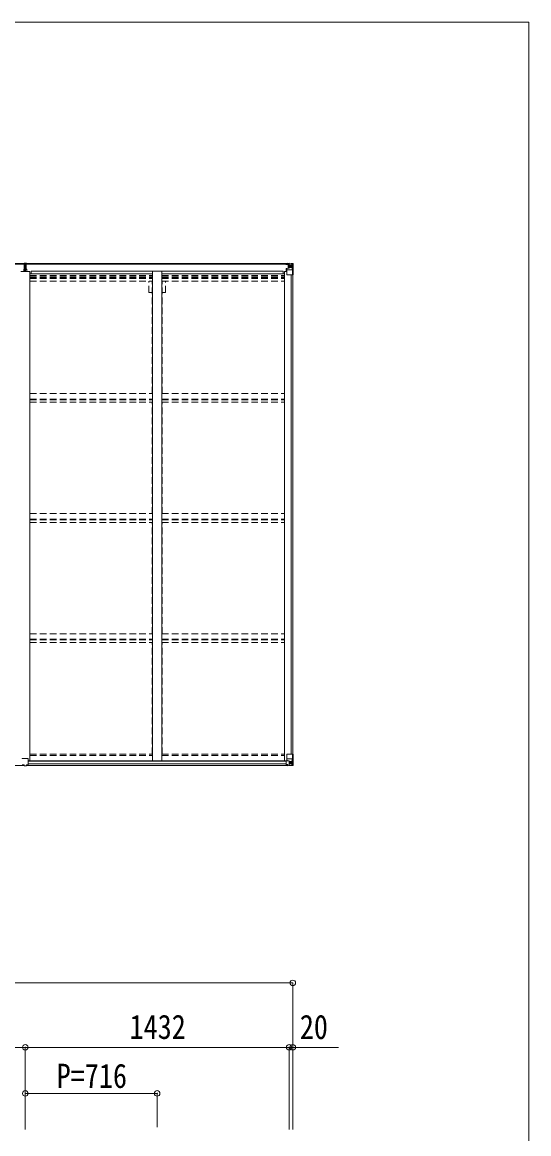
# Model space of a CAD drawing. Units: millimetres at full size, sheet at 1:30. Extents: x -8432 to 8432, y -5820 to 5820.
# Drawn here: x 5259 to 8008, y -214 to 5820 of the extents above; entities that cross this region are included whole.
import ezdxf
from ezdxf.enums import TextEntityAlignment as Align

# ---------------------------------------------------------------- set-up
doc = ezdxf.new("R2010")
doc.units = ezdxf.units.MM
doc.header["$LTSCALE"] = 30
doc.header["$PDMODE"] = 32
doc.header["$PDSIZE"] = 30
doc.linetypes.add('DASHED1', pattern=[1.8, 1.2, -0.6])
for name, color, linetype, lineweight in [('0-3_ELV2', 4, 'Continuous', 9), ('0-4_TABLE1', 6, 'Continuous', 9), ('0-6_OTH_LINE', 6, 'Continuous', 9), ('F-0_240', 7, 'Continuous', 9)]:
    doc.layers.add(name, color=color, linetype=linetype, lineweight=lineweight)
doc.styles.add('ＭＳ ゴシック', font='')
doc.styles.get('ＭＳ ゴシック').set_extended_font_data('MS Gothic')

msp = doc.modelspace()

# ---------------------------------------------------------------- linework, layer by layer
at = {"layer": '0-3_ELV2'}
for p, q in [((264.72, 4509.65), (5268.72, 4509.65)), ((264.72, 4507.5), (5268.72, 4507.5)), ((5250.22, 4467.52), (5300.22, 4467.52)), ((5281.72, 4509.65), (6705.72, 4509.65)), ((5281.72, 4507.5), (6705.72, 4507.5)), ((5300.22, 1811.42), (5300.22, 4467.52)), ((5307.72, 4469.36), (6674.72, 4469.36)), ((5307.72, 4453.85), (5307.72, 4469.36)), ((5966.22, 1811.42), (5966.22, 4469.36)), ((6016.22, 1811.42), (6016.22, 4469.36)), ((6674.72, 4453.85), (6674.72, 4469.36)), ((6682.22, 4467.53), (6695.22, 4467.53)), ((6682.22, 4467.53), (6682.22, 1811.42)), ((5300.22, 4453.85), (5966.22, 4453.85)), ((6016.22, 4453.85), (6682.22, 4453.85)), ((6717.52, 4448.88), (6717.52, 1847.44)), ((6727.22, 4448.88), (6727.22, 1847.44)), ((5291.72, 1811.42), (6702.48, 1811.42)), ((269.72, 1785.65), (5268.72, 1785.65)), ((5281.72, 1785.65), (6700.72, 1785.65)), ((5291.72, 1809.16), (6690.72, 1809.16)), ((5291.72, 1793.54), (6690.72, 1793.54))]:
    msp.add_line(p, q, dxfattribs=at)
at = {"layer": '0-3_ELV2', "linetype": 'DASHED1'}
for p, q in [((5300.22, 4445.45), (5966.22, 4445.45)), ((5300.22, 4437.25), (5966.22, 4437.25)), ((5300.22, 4433.32), (5966.22, 4433.32)), ((5300.22, 4428.24), (5966.22, 4428.24)), ((5300.22, 4415.24), (5966.22, 4415.24)), ((5946.02, 4353.65), (5946.02, 4415.24)), ((5963.72, 3804.12), (5963.72, 4415.24)), ((6016.22, 4445.45), (6682.22, 4445.45)), ((6016.22, 4437.25), (6682.22, 4437.25)), ((6016.22, 4433.32), (6682.22, 4433.32)), ((6016.22, 4428.24), (6682.22, 4428.24)), ((6016.22, 4415.24), (6682.22, 4415.24)), ((6018.72, 3804.12), (6018.72, 4415.24)), ((6036.42, 4353.65), (6036.42, 4415.24)), ((5946.02, 4353.65), (5963.72, 4353.65)), ((6018.72, 4353.65), (6036.42, 4353.65)), ((5300.22, 3804.12), (5966.22, 3804.12)), ((6016.22, 3804.12), (6682.19, 3804.12)), ((5300.22, 3774.39), (5966.22, 3774.39)), ((5300.22, 3769.84), (5966.22, 3769.84)), ((5300.22, 3756.83), (5966.22, 3756.83)), ((5963.72, 3152.34), (5963.72, 3756.83)), ((6016.22, 3774.39), (6682.19, 3774.39)), ((6016.22, 3769.84), (6682.19, 3769.84)), ((6016.22, 3756.83), (6682.19, 3756.83)), ((6018.72, 3152.34), (6018.72, 3756.83)), ((5300.22, 3152.46), (5966.22, 3152.46)), ((6016.22, 3152.46), (6682.19, 3152.46)), ((5300.22, 3122.73), (5966.22, 3122.73)), ((5300.22, 3118.18), (5966.22, 3118.18)), ((5300.22, 3105.17), (5966.22, 3105.17)), ((5963.72, 2500.68), (5963.72, 3103.97)), ((6016.22, 3122.73), (6682.19, 3122.73)), ((6016.22, 3118.18), (6682.19, 3118.18)), ((6016.22, 3105.17), (6682.19, 3105.17)), ((6018.72, 2500.68), (6018.72, 3103.97)), ((5300.22, 2500.8), (5966.22, 2500.8)), ((6016.22, 2500.8), (6682.19, 2500.8)), ((5300.22, 2471.07), (5966.22, 2471.07)), ((5300.22, 2466.52), (5966.22, 2466.52)), ((5300.22, 2453.51), (5966.22, 2453.51)), ((5963.72, 1847.59), (5963.72, 2452.31)), ((6016.22, 2471.07), (6682.19, 2471.07)), ((6016.22, 2466.52), (6682.19, 2466.52)), ((6016.22, 2453.51), (6682.19, 2453.51)), ((6018.72, 1847.59), (6018.72, 2452.31)), ((5300.22, 1847.59), (5966.22, 1847.59)), ((5300.22, 1839.25), (5966.22, 1839.25)), ((6016.22, 1847.59), (6682.22, 1847.59)), ((6016.22, 1839.25), (6682.22, 1839.25))]:
    msp.add_line(p, q, dxfattribs=at)
at = {"layer": '0-4_TABLE1'}
for p, q in [((5266.72, 4480.29), (5273.72, 4480.35)), ((5266.72, 4467.52), (5266.72, 4480.29)), ((5273.72, 4479.85), (5266.72, 4479.79)), ((5266.72, 4478.91), (5273.72, 4478.85)), ((5273.72, 4478.35), (5266.72, 4478.41)), ((5268.72, 4511.35), (5275.22, 4511.75)), ((5268.72, 4506.85), (5268.72, 4511.35)), ((5273.72, 4508.65), (5268.72, 4508.35)), ((5269.72, 4505.85), (5273.72, 4505.85)), ((5269.72, 4480.31), (5269.72, 4505.85)), ((5269.72, 4504.02), (5273.72, 4503.95)), ((5269.72, 4500.42), (5273.72, 4500.35)), ((5269.72, 4492.18), (5273.72, 4492.15)), ((5275.22, 4508.74), (5273.72, 4508.65)), ((5273.72, 4508.65), (5273.72, 4467.52)), ((5273.72, 4495.13), (5276.72, 4495.13)), ((5273.72, 4488.06), (5276.72, 4488.06)), ((5273.72, 4478.42), (5276.72, 4478.42)), ((5273.72, 4471.35), (5276.72, 4471.35)), ((5275.22, 4511.75), (5281.72, 4511.35)), ((5275.22, 4511.75), (5275.22, 4508.74)), ((5281.72, 4508.34), (5275.22, 4508.74)), ((5276.72, 4505.85), (5280.72, 4505.85)), ((5276.72, 4505.85), (5276.72, 4467.52)), ((5276.72, 4503.95), (5280.72, 4503.95)), ((5276.72, 4500.35), (5280.72, 4500.35)), ((5276.72, 4492.15), (5280.72, 4492.15)), ((5276.72, 4480.35), (5283.72, 4480.29)), ((5283.72, 4479.79), (5276.72, 4479.85)), ((5276.72, 4478.85), (5283.72, 4478.91)), ((5283.72, 4478.41), (5276.72, 4478.35)), ((5280.72, 4480.31), (5280.72, 4505.85)), ((5281.72, 4506.85), (5281.72, 4511.35)), ((5283.72, 4480.29), (5283.72, 4467.52)), ((6689.22, 4504.9), (6689.22, 4507.5)), ((6695.22, 4506.58), (6689.22, 4506.58)), ((6690.22, 4507.5), (6690.22, 4506.58)), ((6690.22, 4504.85), (6705.22, 4504.72)), ((6695.77, 4483.79), (6690.72, 4483.75)), ((6690.72, 4467.53), (6690.72, 4483.75)), ((6690.72, 4482.03), (6695.22, 4482)), ((6690.72, 4471.88), (6695.22, 4471.88)), ((6691.72, 4483.75), (6691.72, 4482.02)), ((6695.42, 4510.08), (6693.73, 4509.65)), ((6705.22, 4504.88), (6695.22, 4504.97)), ((6695.22, 4449.88), (6695.22, 4482.97)), ((6719.22, 4475.54), (6695.22, 4475.54)), ((6695.42, 4510.08), (6695.72, 4510.08)), ((6695.72, 4510.08), (6695.72, 4509.65)), ((6706.39, 4485.52), (6696.04, 4483.87)), ((6696.04, 4483.23), (6706.39, 4484.89)), ((6696.04, 4483.87), (6696.04, 4483.23)), ((6697.22, 4505.81), (6697.22, 4507.5)), ((6697.22, 4506.84), (6705.22, 4506.84)), ((6697.22, 4506.81), (6705.22, 4506.81)), ((6697.22, 4505.81), (6705.72, 4505.81)), ((6700.72, 4509.65), (6700.72, 4512.27)), ((6700.72, 4512.27), (6728.28, 4510.59)), ((6707.22, 4510.99), (6700.72, 4511.39)), ((6700.72, 4510.46), (6705.72, 4510.38)), ((6701.72, 4484.77), (6701.72, 4504.74)), ((6705.61, 4504.51), (6701.72, 4504.51)), ((6701.72, 4500.88), (6705.72, 4500.88)), ((6701.72, 4492.67), (6705.72, 4492.67)), ((6705.22, 4506.84), (6705.22, 4504.88)), ((6705.22, 4504.72), (6705.22, 4504.88)), ((6705.72, 4506.17), (6707.22, 4506.17)), ((6705.72, 4502.63), (6719.22, 4502.63)), ((6705.72, 4489.08), (6719.22, 4489.08)), ((6706.39, 4484.89), (6706.39, 4485.52)), ((6707.22, 4485.78), (6707.22, 4511.88)), ((6707.22, 4511.76), (6719.22, 4510.98)), ((6713.74, 4495.44), (6713.74, 4494.48)), ((6721.55, 4502.58), (6719.22, 4502.64)), ((6719.22, 4489.08), (6721.55, 4489.11)), ((6719.22, 4489.08), (6719.22, 4489.08)), ((6725.83, 4475.76), (6719.22, 4475.54)), ((6719.31, 4510.97), (6727.23, 4510.5)), ((6721.55, 4489.11), (6721.55, 4502.58)), ((6725.83, 4475.76), (6721.69, 4487.84)), ((6722.4, 4506.09), (6725.14, 4509.75)), ((6726.37, 4509.53), (6726.37, 4509.46)), ((6726.37, 4448.88), (6726.37, 4509.46)), ((6728.28, 4510.54), (6728.28, 4510.58)), ((6729.22, 4509.59), (6729.22, 4448.88)), ((6729.22, 4448.88), (6696.22, 4448.88)), ((5290.72, 1822.83), (5259.72, 1822.83)), ((5291.72, 1789.51), (5291.72, 1821.83)), ((6690.72, 1810.29), (6690.72, 1790.13)), ((6700.72, 1811.23), (6691.72, 1811.2)), ((6695.22, 1846.44), (6695.22, 1813.34)), ((6719.22, 1820.77), (6695.22, 1820.77)), ((6696.04, 1813.09), (6706.39, 1811.43)), ((6696.04, 1812.45), (6696.04, 1813.09)), ((6703.69, 1811.23), (6696.04, 1812.45)), ((6729.22, 1847.44), (6696.22, 1847.44)), ((6707.22, 1811.23), (6700.72, 1811.23)), ((6706.39, 1811.43), (6706.39, 1811.23)), ((6707.22, 1811.23), (6707.22, 1784.44)), ((6725.83, 1820.56), (6719.22, 1820.77)), ((6725.83, 1820.56), (6721.69, 1808.48)), ((6726.37, 1847.44), (6726.37, 1786.86)), ((6729.22, 1786.73), (6729.22, 1847.44)), ((5268.72, 1788.74), (5259.72, 1788.8)), ((5281.72, 1788.74), (5290.72, 1788.8)), ((5291.72, 1789.51), (5291.72, 1789.47)), ((6691.72, 1789.42), (6700.72, 1789.36)), ((6700.72, 1784.04), (6700.72, 1789.99)), ((6707.22, 1807.24), (6719.22, 1807.24)), ((6719.22, 1793.68), (6707.22, 1793.68)), ((6707.22, 1784.56), (6719.22, 1785.34)), ((6714.7, 1800.88), (6714.7, 1801.84)), ((6719.22, 1807.24), (6719.22, 1807.24)), ((6719.22, 1807.24), (6721.55, 1807.21)), ((6721.55, 1793.74), (6719.22, 1793.68)), ((6719.31, 1785.35), (6727.23, 1785.82)), ((6721.55, 1807.21), (6721.55, 1793.74)), ((6722.4, 1790.23), (6725.14, 1786.56)), ((6726.37, 1786.79), (6726.37, 1786.86)), ((6728.28, 1785.77), (6728.28, 1785.73))]:
    msp.add_line(p, q, dxfattribs=at)
for points in [[(6695.22, 4506.58), (6695.22, 4504.96), (6689.22, 4505.01)], [(6700.72, 4510.88), (6705.72, 4510.88), (6705.72, 4485.41)], [(6712.78, 4497.36), (6711.82, 4497.36), (6711.82, 4496.4), (6712.78, 4496.4)], [(6714.7, 4498.32), (6714.7, 4499.28), (6713.74, 4499.28), (6713.74, 4498.32)], [(6713.74, 4494.48), (6714.7, 4494.48), (6714.7, 4495.44)], [(6715.66, 4496.4), (6716.62, 4496.4), (6716.62, 4497.36), (6715.66, 4497.36)], [(5275.22, 1783.32), (5268.72, 1783.71), (5268.72, 1788.74)], [(5275.22, 1783.32), (5281.72, 1783.71), (5281.72, 1788.74)], [(6690.72, 1790.13), (6690.73, 1790.02), (6700.72, 1789.99)], [(6728.28, 1785.73), (6719.22, 1785.18), (6700.72, 1784.04)], [(6712.78, 1799.92), (6711.82, 1799.92), (6711.82, 1798.96), (6712.78, 1798.96)], [(6714.7, 1801.84), (6713.74, 1801.84), (6713.74, 1800.88)], [(6713.74, 1798), (6713.74, 1797.04), (6714.7, 1797.04), (6714.7, 1798)], [(6715.66, 1798.96), (6716.62, 1798.96), (6716.62, 1799.92), (6715.66, 1799.92)]]:
    msp.add_lwpolyline(points, dxfattribs=at)
for centre in [(6714.22, 4496.88), (6714.22, 1799.44)]:
    msp.add_circle(centre, 5.3, dxfattribs=at)
for centre, radius, start, end in [((5269.72, 4506.85), 1, 180, 270), ((5280.72, 4506.85), 1, 270, 0), ((6690.08, 4512.54), 7.69, 263.56574, 271.03001), ((6696.15, 4482.94), 0.937, 96.73234, 177.67791), ((6696.15, 4482.3), 0.937, 96.73234, 177.67791), ((6705.22, 4507.34), 0.5, 270.00309, 0.00198), ((6705.22, 4507.31), 0.5, 269.99891, 359.99891), ((6705.22, 4504.38), 0.5, 359.95536, 89.47105), ((6705.2, 4504.2), 0.513, 358.95293, 88.11972), ((6706.28, 4486.45), 0.937, 276.73234, 357.67791), ((6706.28, 4485.82), 0.937, 276.73234, 357.67791), ((6712.78, 4498.32), 0.96, 270, 0), ((6712.78, 4495.44), 0.96, 0, 90), ((6715.66, 4498.32), 0.96, 180, 270), ((6715.66, 4495.44), 0.96, 90, 180), ((6727.06, 4523.2), 12.7, 264.89689, 270.75534), ((6725.09, 4509.58), 1.28, 357.54105, 48.82169), ((6728.22, 4509.59), 0.999, 0.04917, 86.5576), ((6728.22, 4509.59), 1, 359.99921, 86.49983), ((6728.22, 4509.55), 0.999, 0.04917, 86.5576), ((6696.22, 4449.88), 1, 180, 270), ((5259.72, 1821.83), 1, 90, 180), ((5290.72, 1821.83), 1, 0, 90), ((6696.15, 1814.02), 0.937, 182.32209, 263.26766), ((6696.15, 1813.38), 0.937, 182.32209, 263.26766), ((6696.22, 1846.44), 1, 90, 180), ((6706.28, 1810.5), 0.937, 50.93398, 83.26766), ((6712.78, 1800.88), 0.96, 270, 0), ((6712.78, 1798), 0.96, 0, 90), ((6715.66, 1800.88), 0.96, 180, 270), ((6715.66, 1798), 0.96, 90, 180), ((6725.09, 1786.73), 1.28, 311.17831, 2.45895), ((6727.06, 1773.12), 12.7, 89.24466, 95.10311), ((6728.22, 1786.77), 0.999, 273.4424, 359.95083), ((6728.22, 1786.73), 0.999, 273.4424, 359.95083), ((6728.22, 1786.73), 1, 273.50017, 0.00079)]:
    msp.add_arc(centre, radius, start, end, dxfattribs=at)
for centre, major_axis, ratio, start_param, end_param in [((5273.74, 4508.65), (0.18, -2.99), 0.008711, 3.1415927, 4.7113235), ((5101.85, 4498.14), (171.87, 10.52), 0.017422, 6.2821194, 6.2831848), ((6800.97, 4502.63), (-81.75, 0), 0.061163, 6.2824128, 6.2831853), ((6724.42, 4502.5), (-0.03, 5), 0.573921, 0.7672717, 1.551125), ((6722.95, 4489.13), (0, 3), 0.468246, 1.5772882, 2.0127935), ((6726.09, 4507.57), (0.02, 3), 0.466854, 0.125683, 0.7596956), ((6725.11, 4478.11), (-0.85, 2.32), 0.403757, 3.0087805, 3.9744392), ((6726.28, 4510.67), (-2, 0.12), 0.060933, 2.0712557, 3.1453404), ((6527.28, 4522.9), (-201, 12.36), 0.060933, 3.1453404, 3.145839), ((6691.72, 1810.29), (-1, -0.021), 0.906239, 4.6936843, 6.2644806), ((6725.11, 1818.21), (-0.85, -2.32), 0.403757, 2.3087461, 3.2744049), ((5259.72, 1789.51), (1, -0.012), 0.707053, 3.2044821, 4.7211143), ((5290.72, 1789.51), (-1, -0.012), 0.707053, 3.2044821, 4.7211143), ((6691.72, 1790.12), (-1, 0.012), 0.707053, 0.1587743, 1.5795216), ((6800.97, 1793.68), (-81.75, 0), 0.061163, 0, 0.0007725), ((6722.95, 1807.19), (0, -3), 0.468246, 4.2703918, 4.7058971), ((6724.42, 1793.82), (-0.03, -5), 0.573921, 4.7320603, 5.5159136), ((6726.09, 1788.75), (0.02, -3), 0.466854, 5.5234897, 6.1575023), ((6726.28, 1785.65), (-2, -0.12), 0.060933, 3.1378449, 4.2119296), ((6527.28, 1773.42), (-201, -12.36), 0.060933, 3.1373463, 3.1378449)]:
    msp.add_ellipse(centre, major_axis=major_axis, ratio=ratio, start_param=start_param, end_param=end_param, dxfattribs=at)
at = {"layer": '0-6_OTH_LINE'}
for p, q in [((243.22, 605.15), (6727.22, 605.15)), ((6727.22, 605.15), (6727.22, -187.5)), ((263.22, 255.15), (5275.22, 255.15)), ((5275.22, 255.15), (5275.22, -190.26)), ((5275.22, 255.15), (6707.22, 255.15)), ((6707.22, 255.15), (6707.22, -190.26)), ((6707.22, 255.15), (6727.22, 255.15)), ((6727.22, 255.15), (6727.22, -190.26)), ((5275.22, 5.15), (5275.22, -177.3)), ((5275.22, 5.15), (5991.22, 5.15)), ((5991.22, 5.15), (5991.22, -177.3))]:
    msp.add_line(p, q, dxfattribs=at)
at = {"layer": '0-6_OTH_LINE', "lineweight": 18}
msp.add_line((6976.05, 255.15), (6727.22, 255.15), dxfattribs=at)
at = {"layer": '0-6_OTH_LINE'}
for p in [(6727.22, 605.15), (5275.22, 255.15), (6707.22, 255.15), (6727.22, 255.15), (5275.22, 5.15), (5991.22, 5.15)]:
    msp.add_point(p, dxfattribs=at)
at = {"layer": 'F-0_240', "color": 5}
for p, q in [((-8432.06, 5820), (8007.94, 5820)), ((8007.94, 5820), (8007.94, -5820))]:
    msp.add_line(p, q, dxfattribs=at)

# ---------------------------------------------------------------- texts
at = {"layer": '0-6_OTH_LINE', "color": 7, "style": 'ＭＳ ゴシック', "width": 0.85}
for s, p in [('1432', (5841.22, 261.15)), ('20', (6765.3, 260.79)), ('P=716', (5445.72, -4.85))]:
    msp.add_text(s, height=132, dxfattribs=at).set_placement(p, align=Align.BOTTOM_LEFT)

doc.saveas('drawing.dxf')
